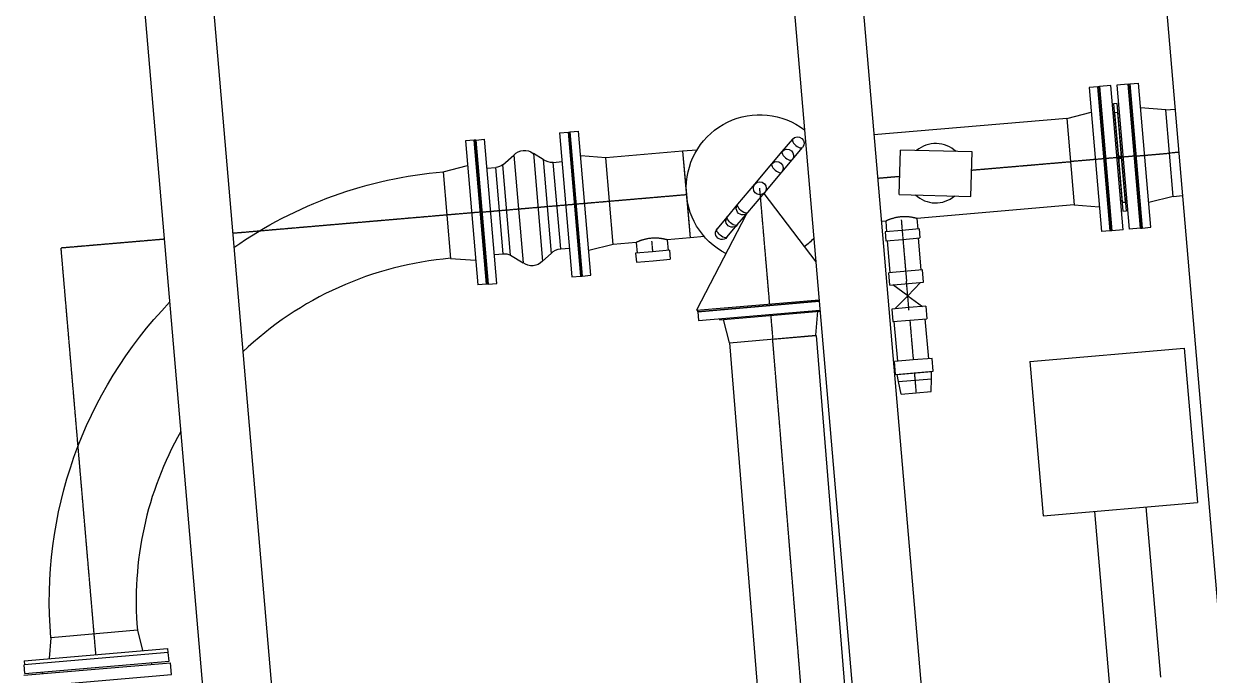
# Model space of a CAD drawing. Header units: millimetres. Extents: x 238021 to 250605, y -32596 to -9848.
# Drawn here: x 243409 to 245705, y -19049 to -17787 of the extents above; entities that cross this region are included whole.
import ezdxf

# ---------------------------------------------------------------- set-up
doc = ezdxf.new("R2010")
doc.units = ezdxf.units.MM
doc.header["$MEASUREMENT"] = 0
doc.linetypes.add('CENTER2', pattern=[1.125, 0.75, -0.125, 0.125, -0.125])
doc.layers.add('Plan-0', color=7, linetype='Continuous', true_color=0xe7f0ff)
doc.layers.add('Plan-PR-STEL-EQIP-PUMP_2_SEEPEX_BTVE70-24_100-18', color=7, linetype='Continuous', true_color=0x1111d0)
for name, color, linetype in [('Plan-150-DS-B4-404', 1, 'Continuous'), ('Plan-150-SL-B4-093', 14, 'Continuous'), ('Plan-150-SL-B4-094', 14, 'Continuous'), ('Plan-150-SL-B4-241', 14, 'Continuous'), ('Plan-CENTER', 1, 'CENTER2'), ('Plan-S-BEAM', 12, 'Continuous')]:
    doc.layers.add(name, color=color, linetype=linetype)

# ---------------------------------------------------------------- blocks, each defined once
blk = doc.blocks.new('*U221')
at = {"layer": 'Plan-150-DS-B4-404', "color": 0, "linetype": 'ByBlock', "lineweight": -2}
blk.add_line((245828.3, -20156.8), (245579.9, -17255.8), dxfattribs=at)
blk = doc.blocks.new('*U241')
at = {"layer": 'Plan-S-BEAM', "color": 0, "linetype": 'ByBlock', "lineweight": -2}
for p, q in [((244962.9, -16920.7), (245306.2, -20926.6)), ((244830.4, -16932.1), (245173.7, -20938))]:
    blk.add_line(p, q, dxfattribs=at)
blk = doc.blocks.new('*U242')
at = {"layer": 'Plan-S-BEAM', "color": 0, "linetype": 'ByBlock', "lineweight": -2}
for p, q in [((243713.9, -17027.7), (244057.1, -21033.7)), ((243581.4, -17039), (243924.6, -21045))]:
    blk.add_line(p, q, dxfattribs=at)
blk = doc.blocks.new('*U301')
at = {"layer": 'Plan-150-SL-B4-094', "color": 0, "linetype": 'ByBlock', "lineweight": -2}
for p, q in [((244878.2, -18034.7), (244898.4, -18010.8)), ((244858.1, -18058.6), (244878.2, -18034.7)), ((244897.4, -18050.8), (244917.5, -18026.9)), ((244825.1, -18097.7), (244858.1, -18058.6)), ((244877.2, -18074.7), (244897.4, -18050.8)), ((244844.3, -18113.8), (244877.2, -18074.7)), ((244792.2, -18136.9), (244825.1, -18097.7)), ((244811.3, -18153), (244844.3, -18113.8)), ((244842.5, -18116), (244943.2, -18248.5)), ((244772, -18160.8), (244792.2, -18136.9)), ((244808.4, -18156.4), (244711.9, -18342.1)), ((244751.9, -18184.7), (244772, -18160.8)), ((244791.2, -18176.9), (244811.3, -18153)), ((244771, -18200.8), (244791.2, -18176.9)), ((244711.9, -18342.1), (244949.5, -18321.8)), ((244756.7, -18360.3), (244951.4, -18343.7)), ((244756.5, -18358.4), (244756.7, -18360.3))]:
    blk.add_line(p, q, dxfattribs=at)
blk.add_circle((244834.7, -18105.8), 12.5, dxfattribs=at)
at = {"layer": 'Plan-150-SL-B4-094', "color": 0, "linetype": 'ByBlock', "lineweight": -2, "extrusion": (0, 0, -1)}
for centre, radius, start, end in [((-244834.7, -18105.8), 142.5, 297.4538, 127.4246), ((-244907.9, -18018.8), 12.5, 40.1064, 220.1064), ((-244887.8, -18042.7), 12.5, 40.1064, 220.1064), ((-244867.7, -18066.6), 12.5, 40.1064, 220.1064), ((-244801.7, -18144.9), 12.5, 220.1064, 40.1064), ((-244781.6, -18168.8), 12.5, 220.1064, 40.1064), ((-244761.5, -18192.7), 12.5, 220.1064, 40.1064), ((-244834.7, -18105.8), 142.5, 222.7804, 232.7589)]:
    blk.add_arc(centre, radius, start, end, dxfattribs=at)
at = {"layer": 'Plan-150-SL-B4-094', "color": 0, "linetype": 'ByBlock', "lineweight": -2}
for centre in [(244907.9, -18018.8), (244887.8, -18042.7), (244867.7, -18066.6)]:
    blk.add_ellipse(centre, major_axis=(-9.56, 8.05), ratio=0.422885, start_param=0, end_param=3.141593, dxfattribs=at)
at = {"layer": 'Plan-150-SL-B4-094', "color": 0, "linetype": 'ByBlock', "lineweight": -2, "extrusion": (0, 0, -1)}
for centre in [(244801.7, -18144.9), (244781.6, -18168.8), (244761.5, -18192.7)]:
    blk.add_ellipse(centre, major_axis=(9.56, -8.05), ratio=0.422885, start_param=0, end_param=3.141593, dxfattribs=at)
at = {"layer": 'Plan-CENTER'}
blk.add_line((244853.9, -18329.9), (244834.7, -18105.8), dxfattribs=at)
blk = doc.blocks.new('*U302')
at = {"layer": 'Plan-150-SL-B4-093', "color": 0, "linetype": 'ByBlock', "lineweight": -2}
for p, q in [((244281.6, -18012.6), (244264.6, -18014.1)), ((244264.6, -18014.1), (244288.5, -18293)), ((244305.4, -18291.6), (244281.6, -18012.6)), ((244221.6, -18073.8), (244268.7, -18061.9)), ((244221.6, -18073.8), (244235.9, -18241.5)), ((244235.9, -18241.5), (244284.4, -18245.2)), ((244305.4, -18291.6), (244288.5, -18293))]:
    blk.add_line(p, q, dxfattribs=at)
at = {"layer": 'Plan-CENTER'}
blk.add_line((244293.5, -18152.1), (244228.7, -18157.6), dxfattribs=at)
blk = doc.blocks.new('*U303')
at = {"layer": 'Plan-150-SL-B4-094', "color": 0, "linetype": 'ByBlock', "lineweight": -2}
for p, q in [((244284.6, -18012.4), (244281.6, -18012.6)), ((244281.6, -18012.6), (244305.4, -18291.6)), ((244308.4, -18291.3), (244284.6, -18012.4)), ((244308.4, -18291.3), (244305.4, -18291.6))]:
    blk.add_line(p, q, dxfattribs=at)
blk = doc.blocks.new('*U304')
at = {"layer": 'Plan-150-SL-B4-094', "color": 0, "linetype": 'ByBlock', "lineweight": -2}
for p, q in [((244447, -17998.5), (244463.9, -17997)), ((244447, -17998.5), (244470.8, -18277.4)), ((244487.8, -18276), (244463.9, -17997)), ((244284.6, -18012.4), (244301.5, -18010.9)), ((244284.6, -18012.4), (244308.4, -18291.3)), ((244325.4, -18289.9), (244301.5, -18010.9)), ((244336.8, -18060.3), (244358.4, -18041.5)), ((244358.4, -18041.5), (244376.3, -18250.1)), ((244396.1, -18038.3), (244413.9, -18246.8)), ((244415.4, -18050), (244396.1, -18038.3)), ((244306.3, -18066.7), (244323.2, -18065.3)), ((244337.5, -18232.6), (244323.2, -18065.3)), ((244351.8, -18235.2), (244336.8, -18060.3)), ((244415.4, -18050), (244430.9, -18232)), ((244434.8, -18055.7), (244451.7, -18054.2)), ((244449.1, -18223.1), (244434.8, -18055.7)), ((244430.9, -18232), (244413.9, -18246.8)), ((244449.1, -18223.1), (244466.1, -18221.6)), ((244320.6, -18234.1), (244337.5, -18232.6)), ((244351.8, -18235.2), (244376.3, -18250.1)), ((244470.8, -18277.4), (244487.8, -18276)), ((244308.4, -18291.3), (244325.4, -18289.9))]:
    blk.add_line(p, q, dxfattribs=at)
at = {"layer": 'Plan-150-SL-B4-094', "color": 0, "linetype": 'ByBlock', "lineweight": -2, "extrusion": (0, 0, -1)}
for centre, start, end in [((-244379, -18060.5), 42.6943, 127.5184), ((-244320.8, -18037.4), 235.1064, 265.1064), ((-244432.4, -18027.8), 265.1064, 307.5184), ((-244451.5, -18251), 42.6943, 85.1064), ((-244339.9, -18260.5), 85.1064, 115.1064), ((-244393.3, -18227.9), 222.6943, 307.5184)]:
    blk.add_arc(centre, 28, start, end, dxfattribs=at)
at = {"layer": 'Plan-CENTER'}
blk.add_line((244296.5, -18151.8), (244475.8, -18136.5), dxfattribs=at)
blk = doc.blocks.new('*U305')
at = {"layer": 'Plan-150-SL-B4-094', "color": 0, "linetype": 'ByBlock', "lineweight": -2}
for p, q in [((244463.9, -17997), (244466.9, -17996.7)), ((244463.9, -17997), (244487.8, -18276)), ((244490.8, -18275.7), (244466.9, -17996.7)), ((244487.8, -18276), (244490.8, -18275.7))]:
    blk.add_line(p, q, dxfattribs=at)
blk = doc.blocks.new('*U306')
at = {"layer": 'Plan-150-SL-B4-094', "color": 0, "linetype": 'ByBlock', "lineweight": -2}
for p, q in [((244466.9, -17996.7), (244483.8, -17995.3)), ((244466.9, -17996.7), (244490.8, -18275.7)), ((244507.7, -18274.3), (244483.8, -17995.3)), ((244536.4, -18046.8), (244487.9, -18043.1)), ((244550.8, -18214.5), (244536.4, -18046.8)), ((244550.8, -18214.5), (244503.6, -18226.4)), ((244490.8, -18275.7), (244507.7, -18274.3))]:
    blk.add_line(p, q, dxfattribs=at)
at = {"layer": 'Plan-CENTER'}
blk.add_line((244478.8, -18136.2), (244543.6, -18130.7), dxfattribs=at)
blk = doc.blocks.new('*U307')
at = {"layer": 'Plan-150-SL-B4-094', "color": 0, "linetype": 'ByBlock', "lineweight": -2}
for p, q in [((245489.5, -17909.2), (245472.5, -17910.6)), ((245513.4, -18188.2), (245489.5, -17909.2)), ((245472.5, -17910.6), (245496.4, -18189.6)), ((245429.5, -17970.4), (245476.6, -17958.5)), ((245429.5, -17970.4), (245443.8, -18138.1)), ((245443.8, -18138.1), (245492.3, -18141.8)), ((245513.4, -18188.2), (245496.4, -18189.6))]:
    blk.add_line(p, q, dxfattribs=at)
at = {"layer": 'Plan-CENTER'}
blk.add_line((245501.4, -18048.7), (245436.7, -18054.2), dxfattribs=at)
blk = doc.blocks.new('*U308')
at = {"layer": 'Plan-150-SL-B4-094', "color": 0, "linetype": 'ByBlock', "lineweight": -2}
for p, q in [((245492.5, -17908.9), (245489.5, -17909.2)), ((245489.5, -17909.2), (245513.4, -18188.2)), ((245516.4, -18187.9), (245492.5, -17908.9)), ((245516.4, -18187.9), (245513.4, -18188.2))]:
    blk.add_line(p, q, dxfattribs=at)
blk = doc.blocks.new('*U309')
at = {"layer": 'Plan-150-SL-B4-094', "color": 0, "linetype": 'ByBlock', "lineweight": -2}
for p, q in [((245514.4, -17907.1), (245492.5, -17908.9)), ((245492.5, -17908.9), (245516.4, -18187.9)), ((245538.3, -18186), (245514.4, -17907.1)), ((245548.3, -17904.2), (245526.3, -17906)), ((245526.3, -17906), (245550.2, -18185)), ((245572.1, -18183.1), (245548.3, -17904.2)), ((245527, -17941.7), (245519.8, -17942.3)), ((245519.8, -17942.3), (245537.6, -18150.4)), ((245544.8, -18149.7), (245527, -17941.7)), ((245521.6, -17962.7), (245519.2, -17962.9)), ((245527.9, -17959.1), (245521.9, -17959.6)), ((245521.9, -17959.6), (245529.3, -18046.3)), ((245535.3, -18045.8), (245527.9, -17959.1)), ((245531.1, -17961.8), (245528.7, -17962)), ((245529.3, -18046.3), (245536.7, -18133)), ((245542.7, -18132.5), (245535.3, -18045.8)), ((245535.9, -18130), (245533.5, -18130.2)), ((245536.7, -18133), (245542.7, -18132.5)), ((245545.4, -18129.2), (245543.1, -18129.4)), ((245537.6, -18150.4), (245544.8, -18149.7)), ((245538.3, -18186), (245516.4, -18187.9)), ((245572.1, -18183.1), (245550.2, -18185))]:
    blk.add_line(p, q, dxfattribs=at)
blk.add_circle((245532.3, -18046), 3, dxfattribs=at)
at = {"layer": 'Plan-CENTER'}
blk.add_line((245560.2, -18043.6), (245504.4, -18048.4), dxfattribs=at)
blk = doc.blocks.new('*U310')
at = {"layer": 'Plan-150-SL-B4-094', "color": 0, "linetype": 'ByBlock', "lineweight": -2}
for p, q in [((245548.3, -17904.2), (245551.2, -17903.9)), ((245548.3, -17904.2), (245572.1, -18183.1)), ((245575.1, -18182.9), (245551.2, -17903.9)), ((245572.1, -18183.1), (245575.1, -18182.9))]:
    blk.add_line(p, q, dxfattribs=at)
blk = doc.blocks.new('*U311')
at = {"layer": 'Plan-150-SL-B4-094', "color": 0, "linetype": 'ByBlock', "lineweight": -2}
for p, q in [((245551.2, -17903.9), (245568.2, -17902.5)), ((245551.2, -17903.9), (245575.1, -18182.9)), ((245592.1, -18181.4), (245568.2, -17902.5)), ((245620.8, -17954), (245572.3, -17950.3)), ((245635.1, -18121.7), (245620.8, -17954)), ((245635.1, -18121.7), (245588, -18133.6)), ((245575.1, -18182.9), (245592.1, -18181.4))]:
    blk.add_line(p, q, dxfattribs=at)
at = {"layer": 'Plan-CENTER'}
blk.add_line((245563.2, -18043.4), (245628, -18037.8), dxfattribs=at)
blk = doc.blocks.new('*U316')
at = {"layer": 'Plan-150-SL-B4-094', "color": 0, "linetype": 'ByBlock', "lineweight": -2, "extrusion": (0, 0, -1)}
for start, end in [(55.1494, 85.1064), (355.1064, 43.8989)]:
    blk.add_arc((-244292.7, -18904.9), 834.1, start, end, dxfattribs=at)
at = {"layer": 'Plan-150-SL-B4-094', "color": 0, "linetype": 'ByBlock', "lineweight": -2}
for start, end in [(94.8936, 133.6142), (150.5075, 184.8936)]:
    blk.add_arc((244292.7, -18904.9), 665.9, start, end, dxfattribs=at)
at = {"layer": 'Plan-CENTER'}
for p, q in [((244228.7, -18157.6), (243813.7, -18193.2)), ((243681.2, -18204.5), (243481.5, -18221.6)), ((243545.5, -18968.9), (243481.5, -18221.6))]:
    blk.add_line(p, q, dxfattribs=at)
blk = doc.blocks.new('*U317')
at = {"layer": 'Plan-150-SL-B4-094', "color": 0, "linetype": 'ByBlock', "lineweight": -2}
for p, q in [((244685.3, -18034.1), (244536.4, -18046.9)), ((244685.3, -18034.1), (244692.5, -18117.9)), ((244692.5, -18117.9), (244699.7, -18201.8)), ((244699.7, -18201.8), (244655.3, -18205.6)), ((244595.2, -18210.7), (244550.8, -18214.5))]:
    blk.add_line(p, q, dxfattribs=at)
at = {"layer": 'Plan-CENTER'}
blk.add_line((244543.6, -18130.7), (244692.5, -18117.9), dxfattribs=at)
blk = doc.blocks.new('*U318')
at = {"layer": 'Plan-150-SL-B4-094', "color": 0, "linetype": 'ByBlock', "lineweight": -2}
for p, q in [((244712.9, -18031.7), (244685.3, -18034.1)), ((244685.3, -18034.1), (244699.7, -18201.8)), ((244727.3, -18199.4), (244699.7, -18201.8))]:
    blk.add_line(p, q, dxfattribs=at)
at = {"layer": 'Plan-CENTER'}
blk.add_line((244692.5, -18117.9), (244692.7, -18117.9), dxfattribs=at)
blk = doc.blocks.new('*U319')
at = {"layer": 'Plan-150-SL-B4-094', "color": 0, "linetype": 'ByBlock', "lineweight": -2}
for p, q in [((245429.5, -17970.4), (245055.6, -18002.4)), ((245443.8, -18138.1), (245138.7, -18164.2)), ((245078.6, -18169.3), (245070, -18170.1))]:
    blk.add_line(p, q, dxfattribs=at)
at = {"layer": 'Plan-CENTER'}
for p, q in [((245245.1, -18070.6), (245436.7, -18054.2)), ((245062.8, -18086.2), (245105.7, -18082.6))]:
    blk.add_line(p, q, dxfattribs=at)
blk = doc.blocks.new('*U320')
at = {"layer": 'Plan-150-SL-B4-094', "color": 0, "linetype": 'ByBlock', "lineweight": -2}
for p, q in [((246145.7, -17909.1), (246160.4, -17907.8)), ((246275.6, -17898), (246300.3, -17895.8)), ((245807.2, -17938.1), (246080.3, -17914.7)), ((245620.8, -17954), (245639.5, -17952.4)), ((246290, -18065.6), (246314.6, -18063.5)), ((245821.6, -18105.7), (246094.6, -18082.3)), ((246160.1, -18076.7), (246174.7, -18075.5)), ((245635.1, -18121.7), (245653.9, -18120.1))]:
    blk.add_line(p, q, dxfattribs=at)
at = {"layer": 'Plan-CENTER'}
for p, q in [((246087.5, -17998.5), (245814.4, -18021.9)), ((246167.5, -17991.7), (246152.9, -17992.9)), ((246307.5, -17979.7), (246282.8, -17981.8)), ((245646.7, -18036.2), (245628, -18037.8))]:
    blk.add_line(p, q, dxfattribs=at)
blk = doc.blocks.new('*U322')
at = {"layer": 'Plan-150-SL-B4-094', "color": 0, "linetype": 'ByBlock', "lineweight": -2}
for p, q in [((245104.8, -18117.6), (245107.2, -18031.7)), ((245246.1, -18035.5), (245107.2, -18031.7)), ((245243.7, -18121.5), (245246.1, -18035.5)), ((245104.8, -18117.6), (245243.7, -18121.5))]:
    blk.add_line(p, q, dxfattribs=at)
for start, end in [(88.4007, 129.9983), (46.8031, 88.4007), (226.8031, 309.9983)]:
    blk.add_arc((245175.4, -18076.6), 57.5, start, end, dxfattribs=at)
blk = doc.blocks.new('*U323')
at = {"layer": 'Plan-150-SL-B4-094', "color": 0, "linetype": 'ByBlock', "lineweight": -2}
for p, q in [((244655.3, -18205.6), (244657, -18226.1)), ((244627, -18228.7), (244594.2, -18231.5)), ((244594.2, -18231.5), (244595.7, -18248.9)), ((244595.2, -18210.7), (244596.9, -18231.3)), ((244659.8, -18225.9), (244627, -18228.7)), ((244659.8, -18225.9), (244661.2, -18243.3)), ((244595.7, -18248.9), (244628.5, -18246.1)), ((244628.5, -18246.1), (244661.2, -18243.3))]:
    blk.add_line(p, q, dxfattribs=at)
for points, knots in [([(244624.7, -18202.6), (244623.8, -18202.7), (244622.8, -18202.8), (244620.9, -18203), (244619.9, -18203.1), (244618, -18203.4), (244617, -18203.6), (244615.1, -18204), (244614.2, -18204.2), (244612.3, -18204.6), (244611.5, -18204.9), (244609.7, -18205.3), (244608.9, -18205.6), (244607.3, -18206), (244606.5, -18206.3), (244605.1, -18206.8), (244604.4, -18207), (244603.1, -18207.5), (244602.5, -18207.7), (244601.3, -18208.1), (244600.7, -18208.4), (244599.6, -18208.8), (244599.1, -18209), (244598.2, -18209.4), (244597.8, -18209.6), (244597, -18209.9), (244596.7, -18210), (244596.1, -18210.3), (244595.9, -18210.4), (244595.5, -18210.6), (244595.4, -18210.6), (244595.2, -18210.7), (244595.2, -18210.7), (244595.2, -18210.7)], [0, 0, 0, 0, 2.869208, 2.869208, 5.738416, 5.738416, 8.607623, 8.607623, 11.476831, 11.476831, 14.346039, 14.346039, 17.215247, 17.215247, 20.084454, 20.084454, 22.953662, 22.953662, 25.821058, 25.821058, 28.688453, 28.688453, 31.555849, 31.555849, 34.423244, 34.423244, 37.29064, 37.29064, 40.158036, 40.158036, 43.025431, 43.025431, 45.892827, 45.892827, 45.892827, 45.892827]), ([(244655.3, -18205.6), (244655.3, -18205.6), (244655.2, -18205.6), (244655, -18205.5), (244654.9, -18205.5), (244654.5, -18205.4), (244654.2, -18205.3), (244653.6, -18205.2), (244653.3, -18205.1), (244652.5, -18204.9), (244652, -18204.8), (244651.1, -18204.6), (244650.5, -18204.4), (244649.4, -18204.2), (244648.8, -18204.1), (244647.6, -18203.8), (244646.9, -18203.7), (244645.5, -18203.5), (244644.8, -18203.4), (244643.3, -18203.1), (244642.5, -18203), (244640.9, -18202.8), (244640, -18202.7), (244638.2, -18202.6), (244637.3, -18202.5), (244635.4, -18202.4), (244634.5, -18202.3), (244632.5, -18202.3), (244631.6, -18202.3), (244629.6, -18202.3), (244628.6, -18202.3), (244626.7, -18202.4), (244625.7, -18202.5), (244624.7, -18202.6)], [137.67848, 137.67848, 137.67848, 137.67848, 140.545876, 140.545876, 143.413271, 143.413271, 146.280667, 146.280667, 149.148062, 149.148062, 152.015458, 152.015458, 154.882854, 154.882854, 157.750249, 157.750249, 160.617645, 160.617645, 163.486853, 163.486853, 166.35606, 166.35606, 169.225268, 169.225268, 172.094476, 172.094476, 174.963684, 174.963684, 177.832891, 177.832891, 180.702099, 180.702099, 183.571307, 183.571307, 183.571307, 183.571307])]:
    blk.add_open_spline(points, degree=3, knots=knots, dxfattribs=at)
at = {"layer": 'Plan-CENTER'}
blk.add_line((244625.2, -18208.1), (244627, -18228.7), dxfattribs=at)
blk = doc.blocks.new('*U324')
at = {"layer": 'Plan-150-SL-B4-094', "color": 0, "linetype": 'ByBlock', "lineweight": -2}
for p, q in [((245078.6, -18169.3), (245080.4, -18189.9)), ((245143.2, -18184.5), (245110.4, -18187.3)), ((245138.7, -18164.2), (245140.5, -18184.7)), ((245143.2, -18184.5), (245144.7, -18201.9)), ((245110.4, -18187.3), (245077.6, -18190.1)), ((245077.6, -18190.1), (245079.1, -18207.5)), ((245079.1, -18207.5), (245111.9, -18204.7)), ((245111.9, -18204.7), (245144.7, -18201.9))]:
    blk.add_line(p, q, dxfattribs=at)
for points, knots in [([(245108.2, -18161.2), (245107.2, -18161.3), (245106.3, -18161.4), (245104.3, -18161.6), (245103.3, -18161.7), (245101.4, -18162.1), (245100.4, -18162.2), (245098.5, -18162.6), (245097.6, -18162.8), (245095.8, -18163.2), (245094.9, -18163.5), (245093.2, -18163.9), (245092.3, -18164.2), (245090.7, -18164.6), (245090, -18164.9), (245088.5, -18165.4), (245087.8, -18165.6), (245086.5, -18166.1), (245085.9, -18166.3), (245084.7, -18166.8), (245084.1, -18167), (245083.1, -18167.4), (245082.6, -18167.6), (245081.6, -18168), (245081.2, -18168.2), (245080.5, -18168.5), (245080.1, -18168.6), (245079.6, -18168.9), (245079.3, -18169), (245079, -18169.2), (245078.8, -18169.2), (245078.6, -18169.3), (245078.6, -18169.3), (245078.6, -18169.3)], [0, 0, 0, 0, 2.869208, 2.869208, 5.738416, 5.738416, 8.607623, 8.607623, 11.476831, 11.476831, 14.346039, 14.346039, 17.215247, 17.215247, 20.084454, 20.084454, 22.953662, 22.953662, 25.821058, 25.821058, 28.688453, 28.688453, 31.555849, 31.555849, 34.423244, 34.423244, 37.29064, 37.29064, 40.158036, 40.158036, 43.025431, 43.025431, 45.892827, 45.892827, 45.892827, 45.892827]), ([(245138.7, -18164.2), (245138.7, -18164.2), (245138.7, -18164.2), (245138.5, -18164.1), (245138.3, -18164.1), (245137.9, -18164), (245137.7, -18163.9), (245137.1, -18163.8), (245136.7, -18163.7), (245135.9, -18163.5), (245135.5, -18163.4), (245134.5, -18163.2), (245134, -18163), (245132.9, -18162.8), (245132.3, -18162.7), (245131, -18162.4), (245130.3, -18162.3), (245129, -18162.1), (245128.3, -18162), (245126.8, -18161.7), (245126, -18161.6), (245124.3, -18161.4), (245123.4, -18161.3), (245121.6, -18161.2), (245120.7, -18161.1), (245118.9, -18161), (245117.9, -18160.9), (245116, -18160.9), (245115, -18160.9), (245113, -18160.9), (245112, -18160.9), (245110.1, -18161), (245109.1, -18161.1), (245108.2, -18161.2)], [137.67848, 137.67848, 137.67848, 137.67848, 140.545876, 140.545876, 143.413271, 143.413271, 146.280667, 146.280667, 149.148062, 149.148062, 152.015458, 152.015458, 154.882854, 154.882854, 157.750249, 157.750249, 160.617645, 160.617645, 163.486853, 163.486853, 166.35606, 166.35606, 169.225268, 169.225268, 172.094476, 172.094476, 174.963684, 174.963684, 177.832891, 177.832891, 180.702099, 180.702099, 183.571307, 183.571307, 183.571307, 183.571307])]:
    blk.add_open_spline(points, degree=3, knots=knots, dxfattribs=at)
at = {"layer": 'Plan-CENTER'}
blk.add_line((245108.7, -18166.8), (245110.4, -18187.3), dxfattribs=at)
blk = doc.blocks.new('*U325')
at = {"layer": 'Plan-150-SL-B4-094', "color": 0, "linetype": 'ByBlock', "lineweight": -2}
for p, q in [((245087.1, -18269), (245081.9, -18207.3)), ((245147.2, -18263.9), (245142, -18202.1))]:
    blk.add_line(p, q, dxfattribs=at)
at = {"layer": 'Plan-CENTER'}
blk.add_line((245110.4, -18187.3), (245118.8, -18285.4), dxfattribs=at)
blk = doc.blocks.new('*U326')
at = {"layer": 'Plan-150-SL-B4-094', "color": 0, "linetype": 'ByBlock', "lineweight": -2}
for p, q in [((245150, -18263.7), (245084.4, -18269.3)), ((245086.5, -18293.5), (245084.4, -18269.3)), ((245152, -18287.9), (245150, -18263.7)), ((245086.5, -18293.5), (245152, -18287.9)), ((245121.2, -18313.8), (245092.4, -18293)), ((245121.2, -18313.8), (245146.1, -18288.4)), ((245121.2, -18313.8), (245096.3, -18339.2)), ((245121.2, -18313.8), (245150.1, -18334.6)), ((245123.2, -18336.9), (245090.4, -18339.7)), ((245090.4, -18339.7), (245092.5, -18363.9)), ((245156, -18334.1), (245123.2, -18336.9)), ((245156, -18334.1), (245158.1, -18358.3)), ((245092.5, -18363.9), (245125.3, -18361.1)), ((245125.3, -18361.1), (245158.1, -18358.3))]:
    blk.add_line(p, q, dxfattribs=at)
at = {"layer": 'Plan-CENTER'}
blk.add_line((245123.7, -18342.1), (245118.8, -18285.4), dxfattribs=at)
blk = doc.blocks.new('*U327')
at = {"layer": 'Plan-150-SL-B4-094', "color": 0, "linetype": 'ByBlock', "lineweight": -2}
for q in [(244714.4, -18341.9), (244949.8, -18324.7)]:
    blk.add_line((244714.7, -18344.9), q, dxfattribs=at)
blk = doc.blocks.new('*U328')
at = {"layer": 'Plan-150-SL-B4-241', "color": 0, "linetype": 'ByBlock', "lineweight": -2}
for p, q in [((244949.8, -18324.7), (244714.7, -18344.9)), ((244714.7, -18344.9), (244716.1, -18361.8)), ((244716.1, -18361.8), (244951.2, -18341.7)), ((244943.5, -18390.5), (244947.1, -18344)), ((244775.9, -18404.9), (244764.4, -18359.7)), ((244775.9, -18404.9), (244943.5, -18390.5))]:
    blk.add_line(p, q, dxfattribs=at)
at = {"layer": 'Plan-CENTER'}
blk.add_line((244855.8, -18351.9), (244859.7, -18397.7), dxfattribs=at)
blk = doc.blocks.new('*U329')
at = {"layer": 'Plan-150-SL-B4-094', "color": 0, "linetype": 'ByBlock', "lineweight": -2}
for p, q in [((245101.9, -18440.9), (245095.2, -18363.7)), ((245162, -18435.8), (245155.3, -18358.5))]:
    blk.add_line(p, q, dxfattribs=at)
at = {"layer": 'Plan-CENTER'}
blk.add_line((245125.3, -18361.1), (245131.9, -18438.3), dxfattribs=at)
blk = doc.blocks.new('*U330')
at = {"layer": 'Plan-150-SL-B4-241', "color": 0, "linetype": 'ByBlock', "lineweight": -2}
for p, q in [((244859.7, -18397.7), (244943.6, -18390.9)), ((244943.6, -18390.9), (245056.1, -19773.6)), ((244775.9, -18404.9), (244888.4, -19787.2)), ((244971.4, -19780.5), (244888.4, -19787.2)), ((244971.8, -19780.5), (244972.2, -19780.4)), ((245056.1, -19773.6), (244972.2, -19780.4))]:
    blk.add_line(p, q, dxfattribs=at)
at = {"layer": 'Plan-CENTER'}
blk.add_line((244972.2, -19780.4), (244859.7, -18397.7), dxfattribs=at)
blk = doc.blocks.new('*U331')
at = {"layer": 'Plan-150-SL-B4-094', "color": 0, "linetype": 'ByBlock', "lineweight": -2}
for p, q in [((245131.9, -18438.3), (245095.5, -18441.4)), ((245168.3, -18435.2), (245131.9, -18438.3)), ((245170.4, -18460.1), (245168.3, -18435.2)), ((245097.6, -18466.4), (245095.5, -18441.4)), ((245100.7, -18466.1), (245167.4, -18460.4)), ((245134, -18463.2), (245170.4, -18460.1)), ((245167.1, -18474.5), (245167.4, -18460.4)), ((245167.4, -18460.4), (245167.4, -18460.4)), ((245097.6, -18466.4), (245134, -18463.2)), ((245103.3, -18479.9), (245100.7, -18466.1)), ((245100.7, -18466.1), (245100.7, -18466.1)), ((245103.3, -18479.9), (245167.1, -18474.5)), ((245108.4, -18504.6), (245103.3, -18479.9)), ((245166.3, -18499.6), (245167.1, -18474.5)), ((245108.4, -18504.6), (245166.3, -18499.6))]:
    blk.add_line(p, q, dxfattribs=at)
at = {"layer": 'Plan-CENTER'}
blk.add_line((245134, -18463.2), (245137.4, -18502.1), dxfattribs=at)
blk = doc.blocks.new('*U332')
at = {"layer": 'Plan-0', "color": 0, "linetype": 'ByBlock', "lineweight": -2}
for p, q in [((245357.9, -18441.1), (245656.8, -18415.5)), ((245656.8, -18415.5), (245682.4, -18714.4)), ((245357.9, -18441.1), (245383.5, -18740)), ((245383.5, -18740), (245682.4, -18714.4)), ((245483.1, -18731.4), (245517.2, -19130)), ((245582.7, -18722.9), (245611, -19052.4)), ((245613.8, -19085.8), (245616.9, -19121.4)), ((245517.2, -19130), (245616.9, -19121.4))]:
    blk.add_line(p, q, dxfattribs=at)
blk = doc.blocks.new('*U334')
at = {"layer": 'Plan-150-SL-B4-094', "color": 0, "linetype": 'ByBlock', "lineweight": -2}
for p, q in [((243629.3, -18961.7), (243461.6, -18976.1)), ((243629.3, -18961.7), (243639.2, -19001)), ((243461.6, -18976.1), (243458.5, -19016.5)), ((243689, -19004.8), (243410.1, -19028.7)), ((243690.5, -19021.7), (243689, -19004.8)), ((243411.5, -19045.6), (243410.1, -19028.7)), ((243411.5, -19045.6), (243690.5, -19021.7))]:
    blk.add_line(p, q, dxfattribs=at)
at = {"layer": 'Plan-CENTER'}
blk.add_line((243548.9, -19008.7), (243545.5, -18968.9), dxfattribs=at)
blk = doc.blocks.new('*U335')
at = {"layer": 'Plan-0', "color": 0, "linetype": 'ByBlock', "lineweight": -2}
for p, q in [((243410, -19020.6), (243687.8, -18996.9)), ((243687.8, -18996.9), (243688.4, -19004.8)), ((243410, -19020.6), (243410.7, -19028.6))]:
    blk.add_line(p, q, dxfattribs=at)
blk = doc.blocks.new('*U336')
at = {"layer": 'Plan-PR-STEL-EQIP-PUMP_2_SEEPEX_BTVE70-24_100-18', "color": 0, "linetype": 'ByBlock', "lineweight": -2}
for p, q in [((243409.1, -19048.8), (243693.5, -19024.5)), ((243657, -19027.6), (243656.8, -19024.6)), ((243695.4, -19047.4), (243693.5, -19024.5)), ((243411, -19071.8), (243695.4, -19047.4)), ((243445.5, -19045.7), (243445.2, -19042.7))]:
    blk.add_line(p, q, dxfattribs=at)

msp = doc.modelspace()

# ---------------------------------------------------------------- block references
at = {"layer": 'Plan-0'}
for name in ['*U332', '*U335']:
    msp.add_blockref(name, (0, 0), dxfattribs=at)
at = {"layer": 'Plan-150-DS-B4-404'}
msp.add_blockref('*U221', (0, 0), dxfattribs=at)
at = {"layer": 'Plan-150-SL-B4-093'}
msp.add_blockref('*U302', (0, 0), dxfattribs=at)
at = {"layer": 'Plan-150-SL-B4-094'}
for name in ['*U307', '*U308', '*U309', '*U310', '*U311', '*U320', '*U301', '*U319', '*U304', '*U305', '*U306', '*U303', '*U322', '*U317', '*U318', '*U316', '*U324', '*U323', '*U325', '*U326', '*U327', '*U329', '*U331', '*U334']:
    msp.add_blockref(name, (0, 0), dxfattribs=at)
at = {"layer": 'Plan-150-SL-B4-241'}
for name in ['*U328', '*U330']:
    msp.add_blockref(name, (0, 0), dxfattribs=at)
at = {"layer": 'Plan-PR-STEL-EQIP-PUMP_2_SEEPEX_BTVE70-24_100-18'}
msp.add_blockref('*U336', (0, 0), dxfattribs=at)
at = {"layer": 'Plan-S-BEAM'}
for name in ['*U241', '*U242']:
    msp.add_blockref(name, (0, 0), dxfattribs=at)

doc.saveas('drawing.dxf')
